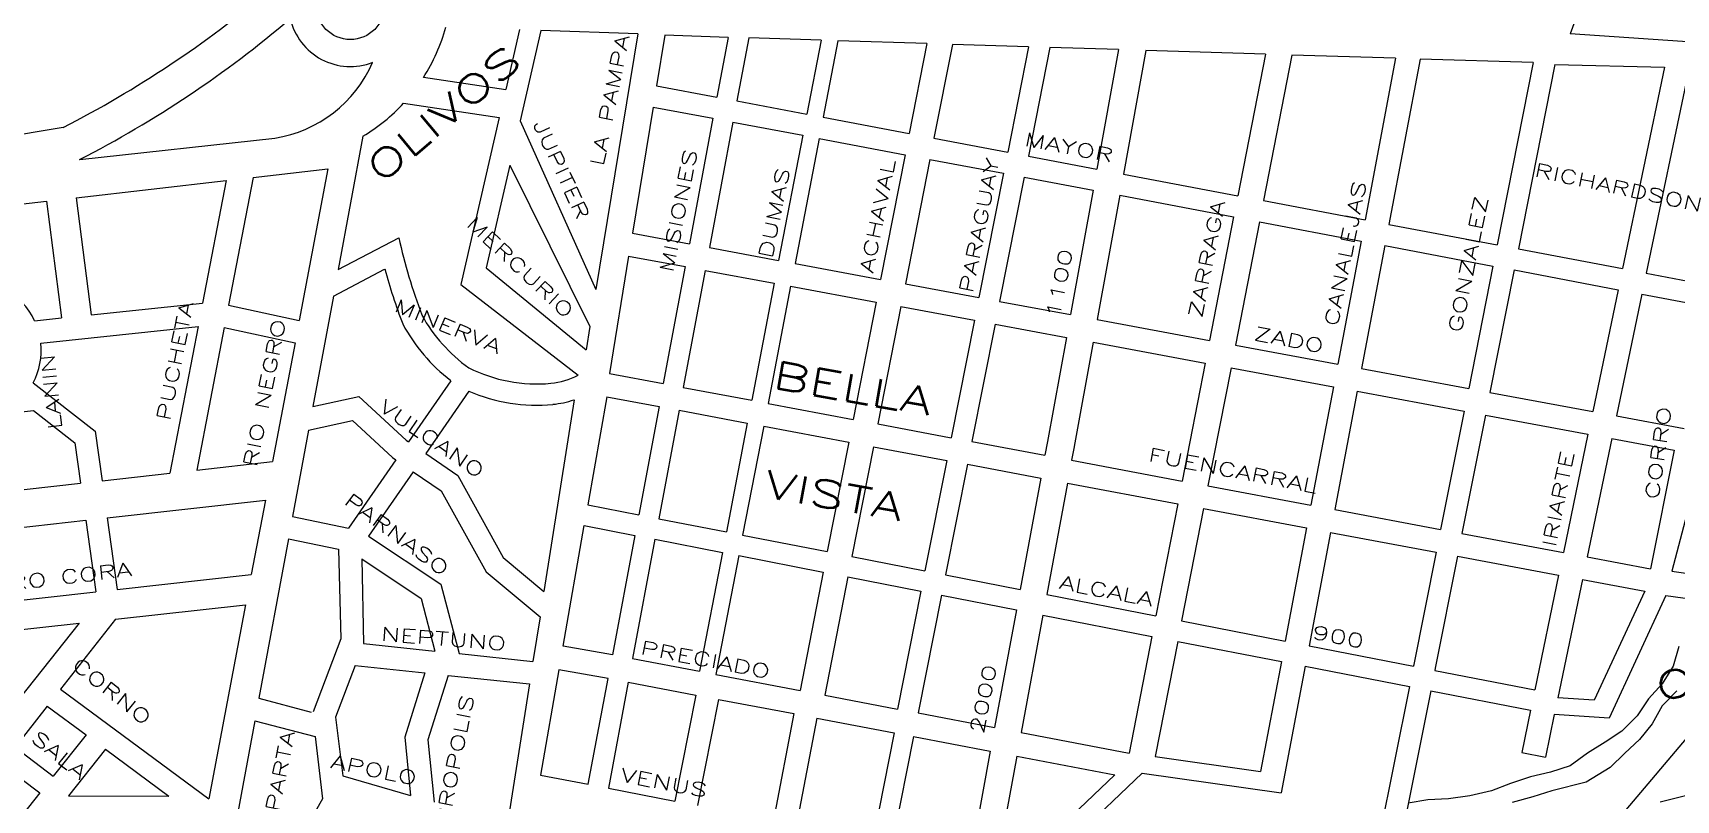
# Model space of a CAD drawing. Header units: millimetres. Extents: x 4374322 to 4409026, y 6503580 to 6534206.
# Drawn here: x 4384700 to 4385911, y 6522347 to 6522912 of the extents above; entities that cross this region are included whole.
import ezdxf

# ---------------------------------------------------------------- set-up
doc = ezdxf.new("R2010")
doc.units = ezdxf.units.MM
for name, color, linetype in [('CANAL', 252, 'Continuous'), ('LINEA CALLE', 252, 'Continuous'), ('NOMBRE BARRIO', 8, 'Continuous'), ('NOMBRE CALLE', 252, 'Continuous')]:
    doc.layers.add(name, color=color, linetype=linetype)
doc.styles.add('ROMANS', font='romans')
doc.styles.add('S1', font='ROMANS')

msp = doc.modelspace()

# ---------------------------------------------------------------- linework, layer by layer
at = {"layer": 'CANAL', "transparency": 33554687}
for p, q in [((4385912.6, 6522459.9), (4385908.5, 6522445.4)), ((4385908.5, 6522445.4), (4385900.4, 6522432.4)), ((4385900.4, 6522432.4), (4385890.2, 6522421.3)), ((4385911.3, 6522427.2), (4385900.5, 6522416.1)), ((4385890.2, 6522421.3), (4385882, 6522408.7)), ((4385900.5, 6522416.1), (4385892.9, 6522403)), ((4385882, 6522408.7), (4385870.7, 6522397.5)), ((4385892.9, 6522403), (4385883.7, 6522391.4)), ((4385870.7, 6522397.5), (4385858.3, 6522389.4)), ((4385883.7, 6522391.4), (4385872.9, 6522381.3)), ((4385845.4, 6522381.2), (4385832.6, 6522372.1)), ((4385858.3, 6522389.4), (4385845.4, 6522381.2)), ((4385872.9, 6522381.3), (4385862.1, 6522370.7)), ((4385818, 6522367.4), (4385803.4, 6522363.8)), ((4385832.6, 6522372.1), (4385818, 6522367.4)), ((4385862.1, 6522370.7), (4385844.5, 6522359.9)), ((4385788.6, 6522359.1), (4385774.5, 6522353.5)), ((4385803.4, 6522363.8), (4385788.6, 6522359.1)), ((4385819, 6522353.7), (4385805, 6522349.1)), ((4385844.5, 6522359.9), (4385819, 6522353.7)), ((4385727.7, 6522347), (4385713.3, 6522344.6)), ((4385743, 6522347.6), (4385727.7, 6522347)), ((4385758.6, 6522349.8), (4385743, 6522347.6)), ((4385774.5, 6522353.5), (4385758.6, 6522349.8)), ((4385805, 6522349.1), (4385789.9, 6522344.9))]:
    msp.add_line(p, q, dxfattribs=at)
at = {"layer": 'LINEA CALLE', "transparency": 33554687}
for p, q in [((4385850.5, 6522959.6), (4385832.5, 6522910.9)), ((4385058.4, 6522914.1), (4385048.2, 6522869.9)), ((4385074.1, 6522913.5), (4385058.8, 6522847)), ((4385145.6, 6522911), (4385074.1, 6522913.5)), ((4385145.6, 6522911), (4385114.7, 6522722.8)), ((4385947.8, 6522903), (4385832.5, 6522910.9)), ((4385165.5, 6522909.9), (4385159.4, 6522872.8)), ((4385212.1, 6522908.4), (4385165.5, 6522909.9)), ((4385212.1, 6522908.4), (4385203.8, 6522864.4)), ((4385227.3, 6522908), (4385218.6, 6522861.6)), ((4385280.6, 6522906.3), (4385227.3, 6522908)), ((4385280.6, 6522906.3), (4385270.1, 6522851.8)), ((4385293, 6522905.9), (4385282.1, 6522849.6)), ((4385358.6, 6522903.8), (4385293, 6522905.9)), ((4385358.6, 6522903.8), (4385345.6, 6522837.6)), ((4385377.4, 6522903.2), (4385363.8, 6522834.1)), ((4385433.5, 6522901.5), (4385377.4, 6522903.2)), ((4385433.5, 6522901.5), (4385418.1, 6522823.8)), ((4385449.2, 6522901), (4385433.4, 6522821)), ((4385499.8, 6522899.4), (4385449.2, 6522901)), ((4385499.8, 6522899.4), (4385483.9, 6522811.4)), ((4385520, 6522898.7), (4385503.5, 6522807.7)), ((4385608, 6522896), (4385520, 6522898.7)), ((4385608, 6522896), (4385587.6, 6522791.8)), ((4385627.6, 6522895.4), (4385606.7, 6522788.2)), ((4385704, 6522893), (4385627.6, 6522895.4)), ((4385704, 6522893), (4385681.5, 6522774)), ((4385722.1, 6522892.4), (4385699, 6522770.7)), ((4385805.4, 6522889.8), (4385722.1, 6522892.4)), ((4385805.4, 6522889.8), (4385778.8, 6522755.6)), ((4385821.4, 6522888.3), (4385794.5, 6522752.6)), ((4385821.4, 6522888.3), (4385902, 6522886.4)), ((4385902, 6522886.4), (4385871.1, 6522738.1)), ((4384987.6, 6522879), (4385048.2, 6522869.9)), ((4385920.2, 6522885.9), (4385888.7, 6522734.8)), ((4385159.4, 6522872.8), (4385203.8, 6522864.4)), ((4384973, 6522860), (4385043.5, 6522849.5)), ((4385156.8, 6522857.1), (4385141.6, 6522764.1)), ((4385156.8, 6522857.1), (4385200.9, 6522848.8)), ((4385218.6, 6522861.6), (4385270.1, 6522851.8)), ((4384722.2, 6522842), (4384672.7, 6522833.8)), ((4385043.5, 6522849.5), (4385015.2, 6522726.5)), ((4385058.8, 6522847), (4385114.7, 6522722.8)), ((4385200.9, 6522848.8), (4385183.6, 6522756.3)), ((4385215.7, 6522846), (4385198.4, 6522753.6)), ((4385215.7, 6522846), (4385267.1, 6522836.3)), ((4385282.1, 6522849.6), (4385345.6, 6522837.6)), ((4384734.3, 6522818.4), (4384878, 6522834.2)), ((4384943, 6522835.6), (4384924.8, 6522737.4)), ((4385267.1, 6522836.3), (4385249.3, 6522744.1)), ((4385279.1, 6522834), (4385261.4, 6522741.9)), ((4385279.1, 6522834), (4385342.6, 6522822)), ((4385363.8, 6522834.1), (4385418.1, 6522823.8)), ((4385051.3, 6522814.4), (4385033.8, 6522738.7)), ((4385051.3, 6522814.4), (4385110.2, 6522695.6)), ((4385342.6, 6522822), (4385324.5, 6522730.2)), ((4385360.7, 6522818.5), (4385342.7, 6522726.8)), ((4385360.7, 6522818.5), (4385415, 6522808.3)), ((4385433.4, 6522821), (4385483.9, 6522811.4)), ((4384731.6, 6522790.2), (4384842.3, 6522802.9)), ((4384842.3, 6522802.9), (4384824.9, 6522712.6)), ((4384862.1, 6522805.2), (4384844, 6522711.2)), ((4384862.1, 6522805.2), (4384917.2, 6522811.5)), ((4384917.2, 6522811.5), (4384896.1, 6522700)), ((4385415, 6522808.3), (4385396.9, 6522716.8)), ((4385430.3, 6522805.4), (4385412.2, 6522713.9)), ((4385430.3, 6522805.4), (4385481.1, 6522795.8)), ((4385503.5, 6522807.7), (4385587.6, 6522791.8)), ((4384731.6, 6522790.2), (4384742.7, 6522704.1)), ((4385481.1, 6522795.8), (4385464.5, 6522704.2)), ((4385500.7, 6522792.1), (4385484.1, 6522700.6)), ((4385500.7, 6522792.1), (4385584.6, 6522776.2)), ((4384616.4, 6522777), (4384709.9, 6522787.7)), ((4384709.9, 6522787.7), (4384720.9, 6522701.8)), ((4385606.7, 6522788.2), (4385681.5, 6522774)), ((4385584.6, 6522776.2), (4385566.9, 6522685.2)), ((4385603.6, 6522772.6), (4385585.9, 6522681.7)), ((4385603.6, 6522772.6), (4385678.5, 6522758.4)), ((4385699, 6522770.7), (4385778.8, 6522755.6)), ((4384924.8, 6522737.4), (4384969.4, 6522760.8)), ((4385141.6, 6522764.1), (4385183.6, 6522756.3)), ((4385198.4, 6522753.6), (4385249.3, 6522744.1)), ((4385678.5, 6522758.4), (4385661.3, 6522667.7)), ((4385696.1, 6522755.1), (4385678.9, 6522664.5)), ((4385696.1, 6522755.1), (4385775.7, 6522740)), ((4385138.8, 6522747.3), (4385124.6, 6522660.8)), ((4385138.8, 6522747.3), (4385180.4, 6522739.6)), ((4385261.4, 6522741.9), (4385324.5, 6522730.2)), ((4385794.5, 6522752.6), (4385871.1, 6522738.1)), ((4384921.2, 6522717.9), (4384959, 6522737.8)), ((4385033.8, 6522738.7), (4385107.4, 6522678.2)), ((4385180.4, 6522739.6), (4385164.3, 6522653.4)), ((4385195.3, 6522736.8), (4385179.1, 6522650.6)), ((4385195.3, 6522736.8), (4385246.1, 6522727.4)), ((4385775.7, 6522740), (4385757.8, 6522649.8)), ((4385791.4, 6522737.1), (4385773.5, 6522646.9)), ((4385791.4, 6522737.1), (4385867.9, 6522722.6)), ((4385888.7, 6522734.8), (4385935.1, 6522726)), ((4384921.2, 6522717.9), (4384906.1, 6522636.5)), ((4385015.2, 6522726.5), (4385101.6, 6522659.6)), ((4385246.1, 6522727.4), (4385229.5, 6522641.2)), ((4385258.1, 6522725.2), (4385241.5, 6522638.9)), ((4385258.1, 6522725.2), (4385321.2, 6522713.5)), ((4385342.7, 6522726.8), (4385396.9, 6522716.8)), ((4385867.9, 6522722.6), (4385849.2, 6522632.9)), ((4385885.5, 6522719.3), (4385866.8, 6522629.6)), ((4385885.5, 6522719.3), (4385925.9, 6522711.6)), ((4384742.7, 6522704.1), (4384824.9, 6522712.6)), ((4384844, 6522711.2), (4384896.1, 6522700)), ((4385321.2, 6522713.5), (4385304.3, 6522627.1)), ((4385339.4, 6522710.1), (4385322.5, 6522623.7)), ((4385339.4, 6522710.1), (4385393.6, 6522700.1)), ((4385412.2, 6522713.9), (4385464.5, 6522704.2)), ((4384701.1, 6522699.7), (4384720.9, 6522701.8)), ((4384705.7, 6522683.3), (4384821.6, 6522695.4)), ((4384821.6, 6522695.4), (4384800.8, 6522587.5)), ((4384840.8, 6522694.7), (4384820.6, 6522589.8)), ((4384840.8, 6522694.7), (4384893, 6522683.5)), ((4385110.2, 6522695.6), (4385107.4, 6522678.2)), ((4385393.6, 6522700.1), (4385376.5, 6522613.6)), ((4385408.9, 6522697.2), (4385391.8, 6522610.8)), ((4385408.9, 6522697.2), (4385461.4, 6522687.5)), ((4385484.1, 6522700.6), (4385566.9, 6522685.2)), ((4384893, 6522683.5), (4384876.4, 6522596)), ((4385461.4, 6522687.5), (4385447.5, 6522610.7)), ((4385481, 6522683.9), (4385467.1, 6522607.1)), ((4385481, 6522683.9), (4385563.6, 6522668.6)), ((4385585.9, 6522681.7), (4385661.3, 6522667.7)), ((4385563.6, 6522668.6), (4385546.7, 6522581.7)), ((4385124.6, 6522660.8), (4385164.3, 6522653.4)), ((4385582.7, 6522665), (4385565.7, 6522578.2)), ((4385582.7, 6522665), (4385658.1, 6522651)), ((4385678.9, 6522664.5), (4385757.8, 6522649.8)), ((4384700.1, 6522654), (4384745.6, 6522618.4)), ((4385007.7, 6522655.6), (4384976.5, 6522610.6)), ((4385021.1, 6522647.9), (4384989.3, 6522601.9)), ((4385179.1, 6522650.6), (4385229.5, 6522641.2)), ((4385658.1, 6522651), (4385641.6, 6522563.9)), ((4385675.7, 6522647.8), (4385659.2, 6522560.7)), ((4385675.7, 6522647.8), (4385754.5, 6522633.2)), ((4385773.5, 6522646.9), (4385849.2, 6522632.9)), ((4384634.3, 6522626), (4384700.3, 6522633.7)), ((4384700.3, 6522633.7), (4384730.8, 6522609.8)), ((4384906.1, 6522636.5), (4384940, 6522644)), ((4384940, 6522644), (4384974.8, 6522611.7)), ((4385098.6, 6522641.5), (4385076.4, 6522500.3)), ((4385122.7, 6522643.8), (4385108.7, 6522564.1)), ((4385122.7, 6522643.8), (4385161.2, 6522636.6)), ((4385161.2, 6522636.6), (4385146.2, 6522556.8)), ((4385176, 6522633.8), (4385161, 6522553.9)), ((4385176, 6522633.8), (4385226.2, 6522624.4)), ((4385241.5, 6522638.9), (4385304.3, 6522627.1)), ((4385754.5, 6522633.2), (4385737.1, 6522546.1)), ((4384902.9, 6522619.2), (4384935.2, 6522626.3)), ((4384935.2, 6522626.3), (4384964.7, 6522599)), ((4385226.2, 6522624.4), (4385210.8, 6522544.2)), ((4385238.3, 6522622.1), (4385222.8, 6522541.9)), ((4385238.3, 6522622.1), (4385301, 6522610.4)), ((4385322.5, 6522623.7), (4385376.5, 6522613.6)), ((4385770.1, 6522630.3), (4385752.8, 6522543.1)), ((4385770.1, 6522630.3), (4385845.7, 6522616.3)), ((4385866.8, 6522629.6), (4385916.6, 6522620.4)), ((4384730.8, 6522609.8), (4384735, 6522580.1)), ((4384745.6, 6522618.4), (4384750.8, 6522581.9)), ((4384902.9, 6522619.2), (4384891.1, 6522555.5)), ((4384974.8, 6522611.7), (4384976.5, 6522610.6)), ((4385301, 6522610.4), (4385285.1, 6522529.7)), ((4385391.8, 6522610.8), (4385445.6, 6522600.7)), ((4385447.5, 6522610.7), (4385445.6, 6522600.7)), ((4385845.7, 6522616.3), (4385827.6, 6522529.1)), ((4385863.3, 6522613), (4385845.1, 6522525.8)), ((4385863.3, 6522613), (4385909.1, 6522604.5)), ((4384820.6, 6522589.8), (4384876.4, 6522596)), ((4384967.3, 6522597.3), (4384932.4, 6522547)), ((4384964.7, 6522599), (4384967.3, 6522597.3)), ((4384989.3, 6522601.9), (4385013, 6522585.7)), ((4385319.2, 6522607), (4385303.3, 6522526.1)), ((4385319.2, 6522607), (4385373.2, 6522596.9)), ((4385373.2, 6522596.9), (4385357.1, 6522515.6)), ((4385467.1, 6522607), (4385465.2, 6522597)), ((4385465.2, 6522597), (4385546.7, 6522581.7)), ((4385909.1, 6522604.5), (4385891.7, 6522517.1)), ((4385930.6, 6522602.9), (4385907.4, 6522515.3)), ((4384750.8, 6522581.9), (4384800.8, 6522587.5)), ((4384980.1, 6522588.5), (4384947.2, 6522541.1)), ((4384980.1, 6522588.5), (4385000.7, 6522574.5)), ((4385013, 6522585.7), (4385046.4, 6522525.4)), ((4385388.5, 6522594), (4385372.4, 6522512.7)), ((4385388.5, 6522594), (4385442.5, 6522583.9)), ((4385442.5, 6522583.9), (4385427.4, 6522501.9)), ((4384641, 6522569.6), (4384735, 6522580.1)), ((4385000.7, 6522574.5), (4385033.7, 6522514.9)), ((4385462.1, 6522580.2), (4385446.9, 6522498.1)), ((4385462.1, 6522580.2), (4385543.4, 6522565)), ((4385565.7, 6522578.2), (4385641.6, 6522563.9)), ((4384754.6, 6522554.6), (4384871.1, 6522567.6)), ((4384871.1, 6522567.6), (4384860.7, 6522512.8)), ((4385108.7, 6522564.1), (4385146.2, 6522556.8)), ((4385543.4, 6522565), (4385527.3, 6522482.4)), ((4385562.5, 6522561.4), (4385546.3, 6522478.7)), ((4385562.5, 6522561.4), (4385638.4, 6522547.2)), ((4385659.2, 6522560.7), (4385737.1, 6522546.1)), ((4384644.3, 6522542.2), (4384738.9, 6522552.8)), ((4384738.9, 6522552.8), (4384746.3, 6522500.1)), ((4384754.6, 6522554.6), (4384762, 6522501.9)), ((4384891.1, 6522555.5), (4384932.4, 6522547)), ((4385106.1, 6522549), (4385143.4, 6522541.7)), ((4385161, 6522553.9), (4385210.8, 6522544.2)), ((4384888.1, 6522539.1), (4384866.3, 6522421.7)), ((4384888.1, 6522539.1), (4384925.1, 6522531.5)), ((4384947.2, 6522541.1), (4385000.4, 6522505.7)), ((4385158.2, 6522538.8), (4385141.7, 6522450.9)), ((4385158.2, 6522538.8), (4385207.9, 6522529.1)), ((4385222.8, 6522541.9), (4385285.1, 6522529.7)), ((4385638.4, 6522547.2), (4385622.6, 6522463.8)), ((4385656, 6522543.9), (4385640.2, 6522460.4)), ((4385656, 6522543.9), (4385733.8, 6522529.3)), ((4385752.8, 6522543.1), (4385827.6, 6522529.1)), ((4384925.1, 6522531.5), (4384926.7, 6522465.5)), ((4384942.1, 6522524.5), (4384943.5, 6522462.1)), ((4384942.1, 6522524.5), (4384985.9, 6522495.3)), ((4385046.4, 6522525.4), (4385076.4, 6522500.3)), ((4385207.9, 6522529.1), (4385191, 6522441.6)), ((4385219.9, 6522526.8), (4385203, 6522439.3)), ((4385219.9, 6522526.8), (4385282.2, 6522514.6)), ((4385303.3, 6522526.1), (4385357.1, 6522515.6)), ((4385733.8, 6522529.3), (4385717.1, 6522445.3)), ((4385749.5, 6522526.4), (4385733.1, 6522444)), ((4385749.5, 6522526.4), (4385824.1, 6522512.4)), ((4385845.1, 6522525.8), (4385891.7, 6522517.1)), ((4384762, 6522501.9), (4384860.7, 6522512.8)), ((4385033.7, 6522514.9), (4385073.5, 6522481.6)), ((4385282.2, 6522514.6), (4385265.1, 6522427.5)), ((4385300.3, 6522511.1), (4385283.3, 6522424)), ((4385300.3, 6522511.1), (4385354.1, 6522500.6)), ((4385372.4, 6522512.7), (4385427.4, 6522501.9)), ((4385824.1, 6522512.4), (4385806.5, 6522427.9)), ((4385907.4, 6522515.3), (4385956.4, 6522508.4)), ((4384650.5, 6522489.6), (4384746.3, 6522500.1)), ((4385000.4, 6522505.7), (4385013.8, 6522454.7)), ((4385354.1, 6522500.6), (4385336.9, 6522413.8)), ((4385841.7, 6522509.1), (4385823.5, 6522422)), ((4385841.7, 6522509.1), (4385887.5, 6522500.5)), ((4385887.5, 6522500.5), (4385850.3, 6522420.3)), ((4384760.8, 6522480.1), (4384856.5, 6522490.6)), ((4384856.5, 6522490.6), (4384829.4, 6522347.6)), ((4384985.9, 6522495.3), (4384996.1, 6522456.5)), ((4385369.4, 6522497.6), (4385352.2, 6522410.9)), ((4385369.4, 6522497.6), (4385424.6, 6522486.8)), ((4385424.6, 6522486.8), (4385408.5, 6522400.2)), ((4385446.9, 6522498.1), (4385527.3, 6522482.4)), ((4385903.1, 6522497.4), (4385861.3, 6522407.1)), ((4385903.1, 6522497.4), (4385956, 6522490)), ((4384653.1, 6522468.2), (4384733.8, 6522477.1)), ((4384733.8, 6522477.1), (4384662.7, 6522387.5)), ((4384760.8, 6522480.1), (4384720.2, 6522428.4)), ((4385073.5, 6522481.6), (4385068.3, 6522448.9)), ((4385444.1, 6522483), (4385428.1, 6522396.5)), ((4385444.1, 6522483), (4385524.4, 6522467.3)), ((4385546.3, 6522478.7), (4385622.6, 6522463.8)), ((4384926.7, 6522465.5), (4384906.4, 6522411.7)), ((4385524.4, 6522467.3), (4385507.7, 6522381.4)), ((4385543.4, 6522463.6), (4385526.9, 6522378.8)), ((4385543.4, 6522463.6), (4385619.8, 6522448.7)), ((4384943.5, 6522462.1), (4384996.1, 6522456.5)), ((4385013.8, 6522454.7), (4385068.3, 6522448.9)), ((4385141.7, 6522450.9), (4385191, 6522441.6)), ((4385640.2, 6522460.4), (4385717.1, 6522445.3)), ((4384937.2, 6522445.9), (4384922.9, 6522407.9)), ((4384937.2, 6522445.9), (4384988.7, 6522440.4)), ((4384988.7, 6522440.5), (4384973.8, 6522393)), ((4385005.7, 6522438.6), (4384990.8, 6522391.2)), ((4385005.7, 6522438.6), (4385065.7, 6522432.3)), ((4385203, 6522439.3), (4385265.1, 6522427.5)), ((4385619.8, 6522448.7), (4385604.4, 6522367.8)), ((4385637.3, 6522445.3), (4385619.6, 6522352.1)), ((4385637.3, 6522445.3), (4385714.1, 6522430.3)), ((4385717.5, 6522447.1), (4385717.1, 6522445.3)), ((4385733.1, 6522444), (4385732.8, 6522442.3)), ((4385732.8, 6522442.3), (4385806.5, 6522427.9)), ((4384720.2, 6522428.4), (4384829.4, 6522347.6)), ((4385065.7, 6522432.3), (4385049.6, 6522329.5)), ((4385138.5, 6522433.6), (4385123.9, 6522355.5)), ((4385138.5, 6522433.6), (4385188.4, 6522424.1)), ((4385714.1, 6522430.3), (4385678.1, 6522249.9)), ((4385729.8, 6522427.2), (4385693.8, 6522247.2)), ((4385729.8, 6522427.2), (4385803.3, 6522412.9)), ((4385954.7, 6522435.5), (4385814.5, 6522270)), ((4384710.4, 6522416), (4384686.7, 6522385.8)), ((4384710.4, 6522416), (4384739.1, 6522394.7)), ((4384866.3, 6522421.7), (4384904.9, 6522411.6)), ((4385188.4, 6522424.1), (4385172.9, 6522346)), ((4385205, 6522420.9), (4385189.5, 6522342.8)), ((4385205, 6522420.9), (4385260.5, 6522410.4)), ((4385283.3, 6522424), (4385336.9, 6522413.8)), ((4385850.3, 6522420.3), (4385823.5, 6522422)), ((4384863.3, 6522405.1), (4384841.6, 6522288.2)), ((4384863.3, 6522405.1), (4384907.7, 6522393.6)), ((4384922.9, 6522407.9), (4384928.1, 6522364.7)), ((4385260.5, 6522410.4), (4385245.5, 6522331.9)), ((4385277.4, 6522407.1), (4385262.4, 6522328.7)), ((4385277.4, 6522407.1), (4385334.5, 6522396.3)), ((4385352.2, 6522410.9), (4385408.5, 6522400.2)), ((4385803.3, 6522412.9), (4385796.9, 6522381.9)), ((4385820.9, 6522409.8), (4385814.4, 6522378.3)), ((4385861.3, 6522407.1), (4385820.9, 6522409.8)), ((4384739.1, 6522394.7), (4384714.8, 6522364.3)), ((4384907.7, 6522393.6), (4384913.2, 6522347.7)), ((4384973.8, 6522393), (4384978.1, 6522350.2)), ((4384990.8, 6522391.2), (4384995.4, 6522345.2)), ((4385334.5, 6522396.3), (4385318.9, 6522317.7)), ((4385348.7, 6522393.6), (4385333.1, 6522315)), ((4385348.7, 6522393.6), (4385405.3, 6522382.8)), ((4385428.1, 6522396.5), (4385507.7, 6522381.4)), ((4384686.7, 6522385.8), (4384714.8, 6522364.3)), ((4384753.3, 6522384.2), (4384726, 6522350)), ((4384753.3, 6522384.2), (4384799.9, 6522349.7)), ((4385405.3, 6522382.8), (4385390.7, 6522303.8)), ((4385424.9, 6522379.1), (4385410.3, 6522300)), ((4385424.9, 6522379.1), (4385497.1, 6522365.4)), ((4385526.9, 6522378.8), (4385604.4, 6522367.8)), ((4385796.9, 6522381.9), (4385814.4, 6522378.3)), ((4384676.9, 6522373.3), (4384704.9, 6522352)), ((4385517.2, 6522366.7), (4385339.8, 6522197.8)), ((4385517.2, 6522366.7), (4385619.6, 6522352.1)), ((4385898.9, 6522345.4), (4385986.4, 6522367.7)), ((4384928.1, 6522364.7), (4384978.1, 6522350.2)), ((4385073.8, 6522365.2), (4385109.1, 6522358.4)), ((4385123.9, 6522355.5), (4385172.9, 6522346)), ((4385497.1, 6522365.4), (4385425.3, 6522297.1)), ((4384704.9, 6522352), (4384688.3, 6522331.1)), ((4384726, 6522350), (4384799.9, 6522349.7)), ((4384913.2, 6522347.7), (4384903, 6522329.5))]:
    msp.add_line(p, q, dxfattribs=at)
at = {"layer": 'LINEA CALLE', "linetype": 'Continuous', "ltscale": 0.2, "transparency": 33554687}
for points in [[(4385143.4, 6522541.7), (4385126.9, 6522453.7), (4385090.5, 6522460.1), (4385106.1, 6522549)], [(4385109.1, 6522358.4), (4385123.7, 6522436.4), (4385087.4, 6522442.7), (4385073.8, 6522365.2)]]:
    msp.add_lwpolyline(points, dxfattribs=at)
at = {"layer": 'LINEA CALLE', "transparency": 33554687}
msp.add_circle((4384933.7, 6522932.2), 25.4, dxfattribs=at)
for centre, radius, start, end in [((4384340.5, 6523581.4), 832.1, 297.3077, 309.8546), ((4384371.1, 6523529.5), 798.4, 297.0564, 310.4845), ((4384933.7, 6522932.2), 45.3, 192.7648, 291.3811), ((4384873, 6522952.3), 136.1, 327.3783, 344.4837), ((4384863.1, 6522928), 95, 279.0342, 336.4116), ((4384873, 6522952.3), 136.1, 300.9582, 317.2925), ((4385340.5, 6522840.7), 379.5, 192.1396, 201.1182), ((4384654.3, 6522677.9), 51.6, 24.9864, 97.0265), ((4385340.5, 6522840.7), 395, 195.0884, 201.2692), ((4385089.9, 6522761.2), 133.8, 208.483, 232.0735), ((4385089.9, 6522761.2), 118.3, 208.9477, 234.3755), ((4384654.3, 6522677.9), 51.6, 332.3694, 5.9934), ((4385071.1, 6522765.1), 111.9, 243.4144, 275.3218), ((4385076.5, 6522707.4), 53.9, 275.3218, 297.6612), ((4385071.1, 6522765.1), 127.5, 246.9084, 275.3218), ((4385076.5, 6522707.4), 69.5, 275.3218, 288.4845)]:
    msp.add_arc(centre, radius, start, end, dxfattribs=at)

# ---------------------------------------------------------------- texts
at = {"layer": 'NOMBRE BARRIO', "transparency": 33554687, "style": 'ROMANS', "width": 1.5}
for s, rotation, p in [('OLIVOS', 40.1594, (4384956.3, 6522800.2)), ('BELLA', 349.965, (4385243.9, 6522650.6)), ('VISTA', 349.965, (4385237.7, 6522570.2)), ('CACERES', 9.144, (4385897.2, 6522420.3))]:
    msp.add_text(s, height=20, rotation=rotation, dxfattribs=at).set_placement(p)
at = {"layer": 'NOMBRE CALLE', "linetype": 'Continuous', "transparency": 33554687, "style": 'S1', "width": 1.5}
for s, rotation, p in [('LA PAMPA', 78.6448, (4385120.1, 6522813)), ('JUPITER', 294.7982, (4385068.1, 6522844.7)), ('MAYOR', 349.1418, (4385429.8, 6522828.8)), ('MISIONES', 78.6448, (4385171.4, 6522734.7)), ('ACHAVAL', 78.6448, (4385318.8, 6522734.3)), ('PARAGUAY', 78.6448, (4385392.2, 6522719.5)), ('DUMAS', 78.6448, (4385244.4, 6522745)), ('CANALEJAS', 78.6448, (4385661.1, 6522695)), ('GONZALEZ', 78.6448, (4385752.3, 6522690.3)), ('ZARRAGA', 78.6448, (4385561.1, 6522701)), ('MERCURIO', 316.8344, (4385018.4, 6522770.2)), ('1100', 78.6448, (4385456.1, 6522701)), ('PUCHETA', 78.6448, (4384800.7, 6522625.4)), ('MINERVA', 337.6412, (4384965, 6522706.9)), ('RIO NEGRO', 78.6448, (4384864.6, 6522591.3)), ('ZADO', 349.1418, (4385598.8, 6522685.8)), ('LANIN', 96.0746, (4384721.3, 6522620.2)), ('VULCANO', 325.5465, (4384953.8, 6522634.2)), ('CORRO', 81.7462, (4385897.5, 6522567.6)), ('FUENCARRAL', 349.1418, (4385521, 6522596.5)), ('IRIARTE', 78.6448, (4385821.7, 6522532.5)), ('PARNASO', 323.605, (4384928.2, 6522565.4)), ('CERRO CORA', 6.7742, (4384644.1, 6522496.6)), ('ALCALA', 349.1418, (4385455.3, 6522502.6)), ('NEPTUNO', 355.4133, (4384955.9, 6522464.3)), ('PRECIADO', 349.1418, (4385146.7, 6522454.5)), ('900', 349.1418, (4385641.8, 6522465.8)), ('CORNO', 321.2985, (4384727.7, 6522444.7)), ('2000', 78.6448, (4385400.1, 6522395)), ('ACROPOLIS', 78.6448, (4385003.5, 6522316)), ('SALA', 321.2985, (4384697.7, 6522390.7)), ('ESPARTA', 78.6448, (4384876.1, 6522313)), ('APOLO', 348.3393, (4384918.6, 6522370.7)), ('VENUS', 349.1418, (4385132, 6522360.8))]:
    msp.add_text(s, height=10, rotation=rotation, dxfattribs=at).set_placement(p)
at = {"layer": 'NOMBRE CALLE', "transparency": 33554687, "style": 'ROMANS', "width": 1.5}
msp.add_text('RICHARDSON', height=10, rotation=347.9142, dxfattribs=at).set_placement((4385805.5, 6522806.2))

doc.saveas('drawing.dxf')
